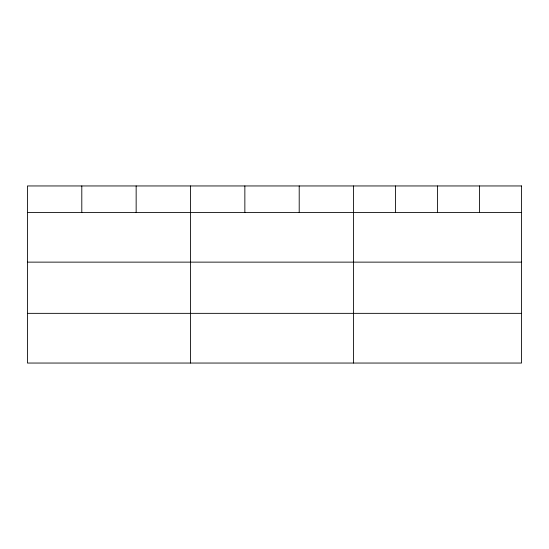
<?xml version="1.0" encoding="UTF-8"?>
<svg xmlns="http://www.w3.org/2000/svg" width="549" height="549" viewBox="0 0 549 549"><rect width="100%" height="100%" fill="white"/><g stroke="black" fill="none" stroke-linecap="round" stroke-linejoin="round"><path stroke-width="0.82" d="M27.45 212.436L521.55 212.436M27.45 262.134L521.55 262.134M27.45 313.349L521.55 313.349M479.551 185.953L479.551 212.436M437.553 185.953L437.553 212.436M395.555 185.953L395.555 212.436M353.556 185.953L353.556 363.047M299.205 185.953L299.205 212.436M244.854 185.953L244.854 212.436M190.503 185.953L190.503 363.047M136.152 185.953L136.152 212.436M81.801 185.953L81.801 212.436M521.55 185.953L27.45 185.953L27.45 363.047L521.55 363.047L521.55 185.953"/></g></svg>
